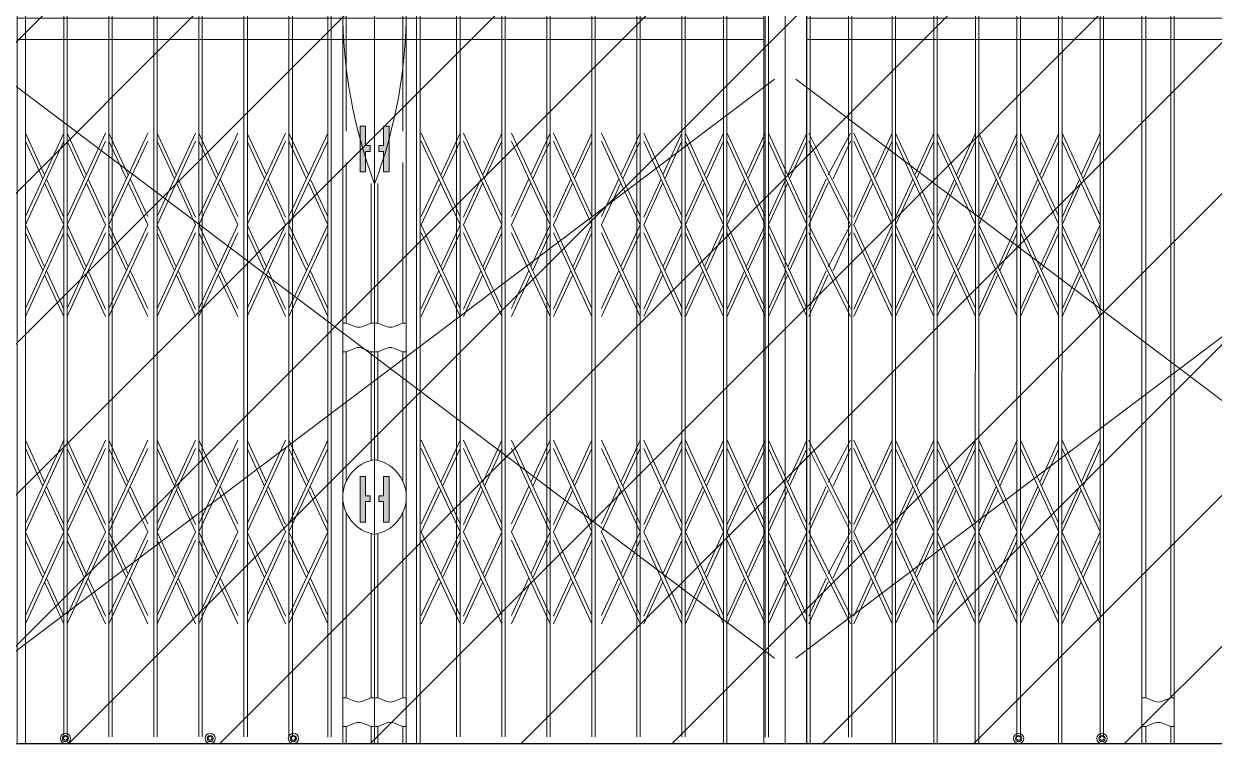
# Model space of a CAD drawing. Header units: millimetres. Extents: x 480521 to 6014615, y -961280 to 187869.
# Drawn here: x 773379 to 776170, y -78940 to -77251 of the extents above; entities that cross this region are included whole.
import ezdxf

# ---------------------------------------------------------------- set-up
doc = ezdxf.new("R2010")
doc.units = ezdxf.units.MM
doc.header["$LTSCALE"] = 600
doc.header["$MEASUREMENT"] = 0
doc.linetypes.add('HIDDEN', pattern=[0.375, 0.25, -0.125])
for name, color, linetype, lineweight in [('CUA', 75, 'Continuous', 15), ('dim', 144, 'Continuous', 13), ('LC Hatch @ 1 (1)', 252, 'Continuous', 9), ('LC Net dam 1', 30, 'Continuous', 30), ('LC Net khuat', 4, 'HIDDEN', 13), ('Net Thay 1', 2, 'Continuous', 20)]:
    doc.layers.add(name, color=color, linetype=linetype, lineweight=lineweight)
doc.layers.add('M¶nh', color=8, linetype='Continuous')

# ---------------------------------------------------------------- blocks, each defined once
blk = doc.blocks.new('A$C45A85794')
at = {"layer": 'Net Thay 1'}
for p, q in [((25, 1557.4), (1825, 200.3)), ((1825, 1557.4), (25, 200.3))]:
    blk.add_line(p, q, dxfattribs=at)
for points in [[(50, 0), (50, 1800), (0, 1800), (0, 0)], [(1850, 0), (1850, 1800), (1800, 1800), (1800, 0)], [(50, 1650), (1800, 1650), (1800, 1700), (50, 1700)]]:
    blk.add_lwpolyline(points, close=True, dxfattribs=at)

msp = doc.modelspace()

# ---------------------------------------------------------------- hatches: boundary and pattern name
at = {"layer": 'dim'}
for points in [[(774167.795, -77491.095), (774180.595, -77491.095), (774180.595, -77536.695), (774191.795, -77536.695), (774191.795, -77550.295), (774180.595, -77550.295), (774180.595, -77598.295), (774167.795, -77598.295)], [(774235.797, -77491.095), (774222.997, -77491.095), (774222.997, -77536.695), (774211.797, -77536.695), (774211.797, -77550.295), (774222.997, -77550.295), (774222.997, -77598.295), (774235.797, -77598.295)], [(774167.795, -78311.895), (774180.595, -78311.895), (774180.595, -78357.495), (774191.795, -78357.495), (774191.795, -78371.095), (774180.595, -78371.095), (774180.595, -78419.095), (774167.795, -78419.095)], [(774235.797, -78311.895), (774222.997, -78311.895), (774222.997, -78357.495), (774211.797, -78357.495), (774211.797, -78371.095), (774222.997, -78371.095), (774222.997, -78419.095), (774235.797, -78419.095)]]:
    msp.add_hatch(color=256, dxfattribs=at).paths.add_polyline_path(points)
at = {"layer": 'LC Hatch @ 1 (1)', "ltscale": 2}
h = msp.add_hatch(dxfattribs=at)
h.set_pattern_fill('ANSI31', color=256, scale=2000)
h.set_pattern_definition([(45, (150581.53, -148884.38), (-176.7767, 176.7767), [])])
h.paths.add_polyline_path([(771135.734, -78938.294), (777216.875, -78938.294), (777216.875, -63885.894), (771135.734, -63885.894)])

# ---------------------------------------------------------------- linework, layer by layer
at = {"layer": 'CUA'}
for p, q in [((773473.119, -77507.338), (773383.402, -77703.316)), ((773383.519, -77507.316), (773428.112, -77605.65)), ((773383.519, -77526.516), (773423.925, -77614.797)), ((773473.119, -77526.557), (773383.519, -77722.279)), ((773570.719, -77507.338), (773481.002, -77703.316)), ((773481.119, -77507.316), (773525.712, -77605.65)), ((773481.119, -77526.516), (773521.525, -77614.797)), ((773570.719, -77526.557), (773481.119, -77722.279)), ((773669.919, -77507.316), (773578.719, -77703.316)), ((773578.719, -77507.316), (773624.319, -77605.316)), ((773669.919, -77526.279), (773578.719, -77722.279)), ((773578.719, -77526.279), (773619.907, -77614.797)), ((773781.919, -77507.333), (773692.202, -77703.31)), ((773692.319, -77507.31), (773736.912, -77605.645)), ((773692.319, -77526.51), (773732.725, -77614.791)), ((773781.919, -77526.552), (773692.319, -77722.273)), ((773881.119, -77507.31), (773789.919, -77703.31)), ((773789.919, -77507.31), (773835.519, -77605.31)), ((773881.119, -77526.273), (773789.919, -77722.273)), ((773789.919, -77526.273), (773831.107, -77614.791)), ((773993.119, -77507.327), (773903.402, -77703.304)), ((773903.519, -77507.304), (773948.112, -77605.639)), ((773903.519, -77526.504), (773943.925, -77614.786)), ((773993.119, -77526.546), (773903.519, -77722.267)), ((774092.319, -77507.304), (774001.119, -77703.304)), ((774001.119, -77507.304), (774046.719, -77605.304)), ((774092.319, -77526.267), (774001.119, -77722.267)), ((774001.119, -77526.267), (774042.307, -77614.786)), ((774311.273, -77507.304), (774402.473, -77703.304)), ((774311.273, -77526.267), (774402.473, -77722.267)), ((774402.473, -77507.304), (774356.873, -77605.304)), ((774402.473, -77526.267), (774361.285, -77614.786)), ((774410.473, -77507.327), (774500.19, -77703.304)), ((774410.473, -77526.546), (774500.073, -77722.267)), ((774500.073, -77507.304), (774455.479, -77605.639)), ((774500.073, -77526.504), (774459.667, -77614.786)), ((774522.473, -77507.31), (774613.673, -77703.31)), ((774522.473, -77526.273), (774613.673, -77722.273)), ((774613.673, -77507.31), (774568.073, -77605.31)), ((774613.673, -77526.273), (774572.485, -77614.791)), ((774621.673, -77507.333), (774711.39, -77703.31)), ((774621.673, -77526.552), (774711.273, -77722.273)), ((774711.273, -77507.31), (774666.68, -77605.645)), ((774711.273, -77526.51), (774670.867, -77614.791)), ((774733.673, -77507.316), (774824.873, -77703.316)), ((774733.673, -77526.279), (774824.873, -77722.279)), ((774824.873, -77507.316), (774779.273, -77605.316)), ((774824.873, -77526.279), (774783.685, -77614.797)), ((774832.873, -77507.338), (774922.59, -77703.316)), ((774832.873, -77526.557), (774922.473, -77722.279)), ((774922.473, -77507.316), (774877.88, -77605.65)), ((774922.473, -77526.516), (774882.067, -77614.797)), ((774930.473, -77507.338), (775020.19, -77703.316)), ((774930.473, -77526.557), (775020.073, -77722.279)), ((775020.073, -77507.316), (774975.48, -77605.65)), ((775020.073, -77526.516), (774979.667, -77614.797)), ((775028.073, -77507.338), (775117.79, -77703.316)), ((775028.073, -77526.557), (775117.673, -77722.279)), ((775117.673, -77507.316), (775073.08, -77605.65)), ((775117.673, -77526.516), (775077.267, -77614.797)), ((775125.673, -77507.338), (775215.39, -77703.316)), ((775125.673, -77526.557), (775215.273, -77722.279)), ((775215.273, -77507.316), (775170.68, -77605.65)), ((775215.273, -77526.516), (775174.867, -77614.797)), ((775220.074, -77507.334), (775317.811, -77703.311)), ((775220.074, -77526.553), (775317.694, -77722.274)), ((775317.694, -77507.311), (775265.081, -77605.646)), ((775317.694, -77526.511), (775277.288, -77614.793)), ((775325.674, -77507.338), (775415.391, -77703.315)), ((775325.674, -77526.557), (775415.274, -77722.278)), ((775415.274, -77507.315), (775370.681, -77605.65)), ((775415.274, -77526.515), (775374.868, -77614.796)), ((775423.273, -77507.341), (775512.991, -77703.319)), ((775423.273, -77526.56), (775512.873, -77722.282)), ((775512.873, -77507.319), (775468.28, -77605.653)), ((775512.873, -77526.519), (775472.467, -77614.8)), ((775520.873, -77507.345), (775610.59, -77703.322)), ((775520.873, -77526.564), (775610.473, -77722.285)), ((775610.473, -77507.322), (775565.88, -77605.657)), ((775610.473, -77526.522), (775570.067, -77614.804)), ((775618.473, -77507.345), (775708.19, -77703.322)), ((775618.473, -77526.564), (775708.073, -77722.285)), ((775708.073, -77507.322), (775663.48, -77605.657)), ((775708.073, -77526.522), (775667.667, -77614.804)), ((775716.073, -77507.352), (775805.79, -77703.329)), ((775716.073, -77526.571), (775805.673, -77722.292)), ((775805.673, -77507.329), (775761.08, -77605.664)), ((775805.673, -77526.529), (775765.267, -77614.81)), ((775813.673, -77507.352), (775903.39, -77703.329)), ((775813.673, -77526.571), (775903.273, -77722.292)), ((775903.273, -77507.329), (775858.68, -77605.664)), ((775903.273, -77526.529), (775862.867, -77614.81)), ((773428.324, -77624.408), (773473.119, -77722.279)), ((773432.491, -77615.305), (773473.119, -77704.896)), ((773525.924, -77624.408), (773570.719, -77722.279)), ((773530.091, -77615.305), (773570.719, -77704.896)), ((773624.319, -77624.279), (773669.919, -77722.279)), ((773628.731, -77614.797), (773669.919, -77703.316)), ((773737.124, -77624.402), (773781.919, -77722.273)), ((773741.291, -77615.3), (773781.919, -77704.89)), ((773835.519, -77624.273), (773881.119, -77722.273)), ((773839.931, -77614.791), (773881.119, -77703.31)), ((773948.324, -77624.396), (773993.119, -77722.267)), ((773952.491, -77615.294), (773993.119, -77704.885)), ((774046.719, -77624.267), (774092.319, -77722.267)), ((774051.131, -77614.786), (774092.319, -77703.304)), ((774352.461, -77614.786), (774311.273, -77703.304)), ((774356.873, -77624.267), (774311.273, -77722.267)), ((774451.101, -77615.294), (774410.473, -77704.885)), ((774455.268, -77624.396), (774410.473, -77722.267)), ((774563.661, -77614.791), (774522.473, -77703.31)), ((774568.073, -77624.273), (774522.473, -77722.273)), ((774662.301, -77615.3), (774621.673, -77704.89)), ((774666.468, -77624.402), (774621.673, -77722.273)), ((774774.861, -77614.797), (774733.673, -77703.316)), ((774779.273, -77624.279), (774733.673, -77722.279)), ((774873.501, -77615.305), (774832.873, -77704.896)), ((774877.668, -77624.408), (774832.873, -77722.279)), ((774971.101, -77615.305), (774930.473, -77704.896)), ((774975.268, -77624.408), (774930.473, -77722.279)), ((775068.701, -77615.305), (775028.073, -77704.896)), ((775072.868, -77624.408), (775028.073, -77722.279)), ((775166.301, -77615.305), (775125.673, -77704.896)), ((775170.468, -77624.408), (775125.673, -77722.279)), ((775260.703, -77615.301), (775220.074, -77704.892)), ((775264.87, -77624.403), (775220.074, -77722.274)), ((775366.302, -77615.305), (775325.674, -77704.896)), ((775370.469, -77624.407), (775325.674, -77722.278)), ((775463.902, -77615.308), (775423.273, -77704.899)), ((775468.069, -77624.411), (775423.273, -77722.282)), ((775561.501, -77615.312), (775520.873, -77704.903)), ((775565.668, -77624.414), (775520.873, -77722.285)), ((775659.101, -77615.312), (775618.473, -77704.903)), ((775663.268, -77624.414), (775618.473, -77722.285)), ((775756.701, -77615.319), (775716.073, -77704.909)), ((775760.868, -77624.421), (775716.073, -77722.292)), ((775854.301, -77615.319), (775813.673, -77704.909)), ((775858.468, -77624.421), (775813.673, -77722.292)), ((773473.119, -77722.301), (773383.402, -77918.279)), ((773383.519, -77722.279), (773428.112, -77820.613)), ((773383.519, -77741.479), (773423.925, -77829.76)), ((773473.119, -77741.521), (773383.519, -77937.242)), ((773570.719, -77722.301), (773481.002, -77918.279)), ((773481.119, -77722.279), (773525.712, -77820.613)), ((773481.119, -77741.479), (773521.525, -77829.76)), ((773570.719, -77741.521), (773481.119, -77937.242)), ((773669.919, -77722.279), (773578.719, -77918.279)), ((773578.719, -77722.279), (773624.319, -77820.279)), ((773669.919, -77741.242), (773578.719, -77937.242)), ((773578.719, -77741.242), (773619.907, -77829.76)), ((773781.919, -77722.296), (773692.202, -77918.273)), ((773692.319, -77722.273), (773736.912, -77820.608)), ((773692.319, -77741.473), (773732.725, -77829.754)), ((773781.919, -77741.515), (773692.319, -77937.236)), ((773881.119, -77722.273), (773789.919, -77918.273)), ((773789.919, -77722.273), (773835.519, -77820.273)), ((773881.119, -77741.236), (773789.919, -77937.236)), ((773789.919, -77741.236), (773831.107, -77829.755)), ((773993.119, -77722.29), (773903.402, -77918.267)), ((773903.519, -77722.267), (773948.112, -77820.602)), ((773903.519, -77741.467), (773943.925, -77829.749)), ((773993.119, -77741.509), (773903.519, -77937.23)), ((774092.319, -77722.267), (774001.119, -77918.267)), ((774001.119, -77722.267), (774046.719, -77820.267)), ((774092.319, -77741.23), (774001.119, -77937.23)), ((774001.119, -77741.23), (774042.307, -77829.749)), ((774311.273, -77722.267), (774402.473, -77918.267)), ((774311.273, -77741.23), (774402.473, -77937.23)), ((774402.473, -77722.267), (774356.873, -77820.267)), ((774402.473, -77741.23), (774361.285, -77829.749)), ((774410.473, -77722.29), (774500.19, -77918.267)), ((774410.473, -77741.509), (774500.073, -77937.23)), ((774500.073, -77722.267), (774455.479, -77820.602)), ((774500.073, -77741.467), (774459.667, -77829.749)), ((774522.473, -77722.273), (774613.673, -77918.273)), ((774522.473, -77741.236), (774613.673, -77937.236)), ((774613.673, -77722.273), (774568.073, -77820.273)), ((774613.673, -77741.236), (774572.485, -77829.755)), ((774621.673, -77722.296), (774711.39, -77918.273)), ((774621.673, -77741.515), (774711.273, -77937.236)), ((774711.273, -77722.273), (774666.68, -77820.608)), ((774711.273, -77741.473), (774670.867, -77829.754)), ((774733.673, -77722.279), (774824.873, -77918.279)), ((774733.673, -77741.242), (774824.873, -77937.242)), ((774824.873, -77722.279), (774779.273, -77820.279)), ((774824.873, -77741.242), (774783.685, -77829.76)), ((774832.873, -77722.301), (774922.59, -77918.279)), ((774832.873, -77741.521), (774922.473, -77937.242)), ((774922.473, -77722.279), (774877.88, -77820.613)), ((774922.473, -77741.479), (774882.067, -77829.76)), ((774930.473, -77722.301), (775020.19, -77918.279)), ((774930.473, -77741.521), (775020.073, -77937.242)), ((775020.073, -77722.279), (774975.48, -77820.613)), ((775020.073, -77741.479), (774979.667, -77829.76)), ((775028.073, -77722.301), (775117.79, -77918.279)), ((775028.073, -77741.521), (775117.673, -77937.242)), ((775117.673, -77722.279), (775073.08, -77820.613)), ((775117.673, -77741.479), (775077.267, -77829.76)), ((775125.673, -77722.301), (775215.39, -77918.279)), ((775125.673, -77741.521), (775215.273, -77937.242)), ((775215.273, -77722.279), (775170.68, -77820.613)), ((775215.273, -77741.479), (775174.867, -77829.76)), ((775220.074, -77722.297), (775317.811, -77918.274)), ((775220.074, -77741.516), (775317.694, -77937.238)), ((775317.694, -77722.274), (775265.081, -77820.609)), ((775317.694, -77741.474), (775277.288, -77829.756)), ((775325.674, -77722.301), (775415.391, -77918.278)), ((775325.674, -77741.52), (775415.274, -77937.241)), ((775415.274, -77722.278), (775370.681, -77820.613)), ((775415.274, -77741.478), (775374.868, -77829.759)), ((775423.273, -77722.304), (775512.991, -77918.282)), ((775423.273, -77741.524), (775512.873, -77937.245)), ((775512.873, -77722.282), (775468.28, -77820.616)), ((775512.873, -77741.482), (775472.467, -77829.763)), ((775520.873, -77722.308), (775610.59, -77918.285)), ((775520.873, -77741.527), (775610.473, -77937.248)), ((775610.473, -77722.285), (775565.88, -77820.62)), ((775610.473, -77741.485), (775570.067, -77829.767)), ((775618.473, -77722.308), (775708.19, -77918.285)), ((775618.473, -77741.527), (775708.073, -77937.248)), ((775708.073, -77722.285), (775663.48, -77820.62)), ((775708.073, -77741.485), (775667.667, -77829.767)), ((775716.073, -77722.315), (775805.79, -77918.292)), ((775716.073, -77741.534), (775805.673, -77937.255)), ((775805.673, -77722.292), (775761.08, -77820.627)), ((775805.673, -77741.492), (775765.267, -77829.773)), ((775813.673, -77722.315), (775903.39, -77918.292)), ((775813.673, -77741.534), (775903.273, -77937.255)), ((775903.273, -77722.292), (775858.68, -77820.627)), ((775903.273, -77741.492), (775862.867, -77829.773)), ((773432.491, -77830.268), (773473.119, -77919.859)), ((773530.091, -77830.268), (773570.719, -77919.859)), ((773628.731, -77829.76), (773669.919, -77918.279)), ((773741.291, -77830.263), (773781.919, -77919.854)), ((773839.931, -77829.755), (773881.119, -77918.273)), ((773952.491, -77830.257), (773993.119, -77919.848)), ((774051.131, -77829.749), (774092.319, -77918.267)), ((774352.461, -77829.749), (774311.273, -77918.267)), ((774451.101, -77830.257), (774410.473, -77919.848)), ((774563.661, -77829.755), (774522.473, -77918.273)), ((774662.301, -77830.263), (774621.673, -77919.854)), ((774774.861, -77829.76), (774733.673, -77918.279)), ((774873.501, -77830.268), (774832.873, -77919.859)), ((774971.101, -77830.268), (774930.473, -77919.859)), ((775068.701, -77830.268), (775028.073, -77919.859)), ((775166.301, -77830.268), (775125.673, -77919.859)), ((775260.703, -77830.264), (775220.074, -77919.855)), ((775366.302, -77830.268), (775325.674, -77919.859)), ((775463.902, -77830.271), (775423.273, -77919.862)), ((775561.501, -77830.275), (775520.873, -77919.866)), ((775659.101, -77830.275), (775618.473, -77919.866)), ((775756.701, -77830.282), (775716.073, -77919.873)), ((775854.301, -77830.282), (775813.673, -77919.873)), ((773428.324, -77839.371), (773473.119, -77937.242)), ((773525.924, -77839.371), (773570.719, -77937.242)), ((773624.319, -77839.242), (773669.919, -77937.242)), ((773737.124, -77839.365), (773781.919, -77937.236)), ((773835.519, -77839.236), (773881.119, -77937.236)), ((773948.324, -77839.359), (773993.119, -77937.23)), ((774046.719, -77839.23), (774092.319, -77937.23)), ((774356.873, -77839.23), (774311.273, -77937.23)), ((774455.268, -77839.359), (774410.473, -77937.23)), ((774568.073, -77839.236), (774522.473, -77937.236)), ((774666.468, -77839.365), (774621.673, -77937.236)), ((774779.273, -77839.242), (774733.673, -77937.242)), ((774877.668, -77839.371), (774832.873, -77937.242)), ((774975.268, -77839.371), (774930.473, -77937.242)), ((775072.868, -77839.371), (775028.073, -77937.242)), ((775170.468, -77839.371), (775125.673, -77937.242)), ((775264.87, -77839.366), (775220.074, -77937.237)), ((775370.469, -77839.37), (775325.674, -77937.241)), ((775468.069, -77839.374), (775423.273, -77937.245)), ((775565.668, -77839.377), (775520.873, -77937.248)), ((775663.268, -77839.377), (775618.473, -77937.248)), ((775760.868, -77839.384), (775716.073, -77937.255)), ((775858.468, -77839.384), (775813.673, -77937.255)), ((773473.119, -78227.338), (773383.402, -78423.316)), ((773383.519, -78227.316), (773428.112, -78325.65)), ((773383.519, -78246.516), (773423.925, -78334.797)), ((773473.119, -78246.557), (773383.519, -78442.279)), ((773570.719, -78227.338), (773481.002, -78423.316)), ((773481.119, -78227.316), (773525.712, -78325.65)), ((773481.119, -78246.516), (773521.525, -78334.797)), ((773570.719, -78246.557), (773481.119, -78442.279)), ((773669.919, -78227.316), (773578.719, -78423.316)), ((773578.719, -78227.316), (773624.319, -78325.316)), ((773669.919, -78246.279), (773578.719, -78442.279)), ((773578.719, -78246.279), (773619.907, -78334.797)), ((773781.919, -78227.333), (773692.202, -78423.31)), ((773692.319, -78227.31), (773736.912, -78325.645)), ((773692.319, -78246.51), (773732.725, -78334.791)), ((773781.919, -78246.552), (773692.319, -78442.273)), ((773881.119, -78227.31), (773789.919, -78423.31)), ((773789.919, -78227.31), (773835.519, -78325.31)), ((773881.119, -78246.273), (773789.919, -78442.273)), ((773789.919, -78246.273), (773831.107, -78334.791)), ((773993.119, -78227.327), (773903.402, -78423.304)), ((773903.519, -78227.304), (773948.112, -78325.639)), ((773903.519, -78246.504), (773943.925, -78334.786)), ((773993.119, -78246.546), (773903.519, -78442.267)), ((774092.319, -78227.304), (774001.119, -78423.304)), ((774001.119, -78227.304), (774046.719, -78325.304)), ((774092.319, -78246.267), (774001.119, -78442.267)), ((774001.119, -78246.267), (774042.307, -78334.786)), ((774311.273, -78227.304), (774402.473, -78423.304)), ((774311.273, -78246.267), (774402.473, -78442.267)), ((774402.473, -78227.304), (774356.873, -78325.304)), ((774402.473, -78246.267), (774361.285, -78334.786)), ((774410.473, -78227.327), (774500.19, -78423.304)), ((774410.473, -78246.546), (774500.073, -78442.267)), ((774500.073, -78227.304), (774455.479, -78325.639)), ((774500.073, -78246.504), (774459.667, -78334.786)), ((774522.473, -78227.31), (774613.673, -78423.31)), ((774522.473, -78246.273), (774613.673, -78442.273)), ((774613.673, -78227.31), (774568.073, -78325.31)), ((774613.673, -78246.273), (774572.485, -78334.791)), ((774621.673, -78227.333), (774711.39, -78423.31)), ((774621.673, -78246.552), (774711.273, -78442.273)), ((774711.273, -78227.31), (774666.68, -78325.645)), ((774711.273, -78246.51), (774670.867, -78334.791)), ((774733.673, -78227.316), (774824.873, -78423.316)), ((774733.673, -78246.279), (774824.873, -78442.279)), ((774824.873, -78227.316), (774779.273, -78325.316)), ((774824.873, -78246.279), (774783.685, -78334.797)), ((774832.873, -78227.338), (774922.59, -78423.316)), ((774832.873, -78246.557), (774922.473, -78442.279)), ((774922.473, -78227.316), (774877.88, -78325.65)), ((774922.473, -78246.516), (774882.067, -78334.797)), ((774930.473, -78227.338), (775020.19, -78423.316)), ((774930.473, -78246.557), (775020.073, -78442.279)), ((775020.073, -78227.316), (774975.48, -78325.65)), ((775020.073, -78246.516), (774979.667, -78334.797)), ((775028.073, -78227.338), (775117.79, -78423.316)), ((775028.073, -78246.557), (775117.673, -78442.279)), ((775117.673, -78227.316), (775073.08, -78325.65)), ((775117.673, -78246.516), (775077.267, -78334.797)), ((775125.673, -78227.338), (775215.39, -78423.316)), ((775125.673, -78246.557), (775215.273, -78442.279)), ((775215.273, -78227.316), (775170.68, -78325.65)), ((775215.273, -78246.516), (775174.867, -78334.797)), ((775220.074, -78227.334), (775317.811, -78423.311)), ((775220.074, -78246.553), (775317.694, -78442.274)), ((775317.694, -78227.311), (775265.081, -78325.646)), ((775317.694, -78246.511), (775277.288, -78334.793)), ((775325.674, -78227.338), (775415.391, -78423.315)), ((775325.674, -78246.557), (775415.274, -78442.278)), ((775415.274, -78227.315), (775370.681, -78325.65)), ((775415.274, -78246.515), (775374.868, -78334.796)), ((775423.273, -78227.341), (775512.991, -78423.319)), ((775423.273, -78246.56), (775512.873, -78442.282)), ((775512.873, -78227.319), (775468.28, -78325.653)), ((775512.873, -78246.519), (775472.467, -78334.8)), ((775520.873, -78227.345), (775610.59, -78423.322)), ((775520.873, -78246.564), (775610.473, -78442.285)), ((775610.473, -78227.322), (775565.88, -78325.657)), ((775610.473, -78246.522), (775570.067, -78334.804)), ((775618.473, -78227.345), (775708.19, -78423.322)), ((775618.473, -78246.564), (775708.073, -78442.285)), ((775708.073, -78227.322), (775663.48, -78325.657)), ((775708.073, -78246.522), (775667.667, -78334.804)), ((775716.073, -78227.352), (775805.79, -78423.329)), ((775716.073, -78246.571), (775805.673, -78442.292)), ((775805.673, -78227.329), (775761.08, -78325.664)), ((775805.673, -78246.529), (775765.267, -78334.81)), ((775813.673, -78227.352), (775903.39, -78423.329)), ((775813.673, -78246.571), (775903.273, -78442.292)), ((775903.273, -78227.329), (775858.68, -78325.664)), ((775903.273, -78246.529), (775862.867, -78334.81)), ((773432.491, -78335.305), (773473.119, -78424.896)), ((773530.091, -78335.305), (773570.719, -78424.896)), ((773628.731, -78334.797), (773669.919, -78423.316)), ((773741.291, -78335.3), (773781.919, -78424.89)), ((773839.931, -78334.791), (773881.119, -78423.31)), ((773952.491, -78335.294), (773993.119, -78424.885)), ((774051.131, -78334.786), (774092.319, -78423.304)), ((774352.461, -78334.786), (774311.273, -78423.304)), ((774451.101, -78335.294), (774410.473, -78424.885)), ((774563.661, -78334.791), (774522.473, -78423.31)), ((774662.301, -78335.3), (774621.673, -78424.89)), ((774774.861, -78334.797), (774733.673, -78423.316)), ((774873.501, -78335.305), (774832.873, -78424.896)), ((774971.101, -78335.305), (774930.473, -78424.896)), ((775068.701, -78335.305), (775028.073, -78424.896)), ((775166.301, -78335.305), (775125.673, -78424.896)), ((775260.703, -78335.301), (775220.074, -78424.892)), ((775366.302, -78335.305), (775325.674, -78424.896)), ((775463.902, -78335.308), (775423.273, -78424.899)), ((775561.501, -78335.312), (775520.873, -78424.903)), ((775659.101, -78335.312), (775618.473, -78424.903)), ((775756.701, -78335.319), (775716.073, -78424.909)), ((775854.301, -78335.319), (775813.673, -78424.909)), ((773428.324, -78344.408), (773473.119, -78442.279)), ((773525.924, -78344.408), (773570.719, -78442.279)), ((773624.319, -78344.279), (773669.919, -78442.279)), ((773737.124, -78344.402), (773781.919, -78442.273)), ((773835.519, -78344.273), (773881.119, -78442.273)), ((773948.324, -78344.396), (773993.119, -78442.267)), ((774046.719, -78344.267), (774092.319, -78442.267)), ((774356.873, -78344.267), (774311.273, -78442.267)), ((774455.268, -78344.396), (774410.473, -78442.267)), ((774568.073, -78344.273), (774522.473, -78442.273)), ((774666.468, -78344.402), (774621.673, -78442.273)), ((774779.273, -78344.279), (774733.673, -78442.279)), ((774877.668, -78344.408), (774832.873, -78442.279)), ((774975.268, -78344.408), (774930.473, -78442.279)), ((775072.868, -78344.408), (775028.073, -78442.279)), ((775170.468, -78344.408), (775125.673, -78442.279)), ((775264.87, -78344.403), (775220.074, -78442.274)), ((775370.469, -78344.407), (775325.674, -78442.278)), ((775468.069, -78344.411), (775423.273, -78442.282)), ((775565.668, -78344.414), (775520.873, -78442.285)), ((775663.268, -78344.414), (775618.473, -78442.285)), ((775760.868, -78344.421), (775716.073, -78442.292)), ((775858.468, -78344.421), (775813.673, -78442.292)), ((773473.119, -78442.301), (773383.402, -78638.279)), ((773383.519, -78442.279), (773428.112, -78540.613)), ((773570.719, -78442.301), (773481.002, -78638.279)), ((773481.119, -78442.279), (773525.712, -78540.613)), ((773669.919, -78442.279), (773578.719, -78638.279)), ((773578.719, -78442.279), (773624.319, -78540.279)), ((773781.919, -78442.296), (773692.202, -78638.273)), ((773692.319, -78442.273), (773736.912, -78540.608)), ((773881.119, -78442.273), (773789.919, -78638.273)), ((773789.919, -78442.273), (773835.519, -78540.273)), ((773993.119, -78442.29), (773903.402, -78638.267)), ((773903.519, -78442.267), (773948.112, -78540.602)), ((774092.319, -78442.267), (774001.119, -78638.267)), ((774001.119, -78442.267), (774046.719, -78540.267)), ((774311.273, -78442.267), (774402.473, -78638.267)), ((774402.473, -78442.267), (774356.873, -78540.267)), ((774410.473, -78442.29), (774500.19, -78638.267)), ((774500.073, -78442.267), (774455.479, -78540.602)), ((774522.473, -78442.273), (774613.673, -78638.273)), ((774613.673, -78442.273), (774568.073, -78540.273)), ((774621.673, -78442.296), (774711.39, -78638.273)), ((774711.273, -78442.273), (774666.68, -78540.608)), ((774733.673, -78442.279), (774824.873, -78638.279)), ((774824.873, -78442.279), (774779.273, -78540.279)), ((774832.873, -78442.301), (774922.59, -78638.279)), ((774922.473, -78442.279), (774877.88, -78540.613)), ((774930.473, -78442.301), (775020.19, -78638.279)), ((775020.073, -78442.279), (774975.48, -78540.613)), ((775028.073, -78442.301), (775117.79, -78638.279)), ((775117.673, -78442.279), (775073.08, -78540.613)), ((775125.673, -78442.301), (775215.39, -78638.279)), ((775215.273, -78442.279), (775170.68, -78540.613)), ((775220.074, -78442.297), (775317.811, -78638.274)), ((775317.694, -78442.274), (775265.081, -78540.609)), ((775325.674, -78442.301), (775415.391, -78638.278)), ((775415.274, -78442.278), (775370.681, -78540.613)), ((775423.273, -78442.304), (775512.991, -78638.282)), ((775512.873, -78442.282), (775468.28, -78540.616)), ((775520.873, -78442.308), (775610.59, -78638.285)), ((775610.473, -78442.285), (775565.88, -78540.62)), ((775618.473, -78442.308), (775708.19, -78638.285)), ((775708.073, -78442.285), (775663.48, -78540.62)), ((775716.073, -78442.315), (775805.79, -78638.292)), ((775805.673, -78442.292), (775761.08, -78540.627)), ((775813.673, -78442.315), (775903.39, -78638.292)), ((775903.273, -78442.292), (775858.68, -78540.627)), ((773383.519, -78461.479), (773423.925, -78549.76)), ((773473.119, -78461.521), (773383.519, -78657.242)), ((773481.119, -78461.479), (773521.525, -78549.76)), ((773570.719, -78461.521), (773481.119, -78657.242)), ((773669.919, -78461.242), (773578.719, -78657.242)), ((773578.719, -78461.242), (773619.907, -78549.76)), ((773692.319, -78461.473), (773732.725, -78549.754)), ((773781.919, -78461.515), (773692.319, -78657.236)), ((773881.119, -78461.236), (773789.919, -78657.236)), ((773789.919, -78461.236), (773831.107, -78549.755)), ((773903.519, -78461.467), (773943.925, -78549.749)), ((773993.119, -78461.509), (773903.519, -78657.23)), ((774092.319, -78461.23), (774001.119, -78657.23)), ((774001.119, -78461.23), (774042.307, -78549.749)), ((774311.273, -78461.23), (774402.473, -78657.23)), ((774402.473, -78461.23), (774361.285, -78549.749)), ((774410.473, -78461.509), (774500.073, -78657.23)), ((774500.073, -78461.467), (774459.667, -78549.749)), ((774522.473, -78461.236), (774613.673, -78657.236)), ((774613.673, -78461.236), (774572.485, -78549.755)), ((774621.673, -78461.515), (774711.273, -78657.236)), ((774711.273, -78461.473), (774670.867, -78549.754)), ((774733.673, -78461.242), (774824.873, -78657.242)), ((774824.873, -78461.242), (774783.685, -78549.76)), ((774832.873, -78461.521), (774922.473, -78657.242)), ((774922.473, -78461.479), (774882.067, -78549.76)), ((774930.473, -78461.521), (775020.073, -78657.242)), ((775020.073, -78461.479), (774979.667, -78549.76)), ((775028.073, -78461.521), (775117.673, -78657.242)), ((775117.673, -78461.479), (775077.267, -78549.76)), ((775125.673, -78461.521), (775215.273, -78657.242)), ((775215.273, -78461.479), (775174.867, -78549.76)), ((775220.074, -78461.516), (775317.694, -78657.238)), ((775317.694, -78461.474), (775277.288, -78549.756)), ((775325.674, -78461.52), (775415.274, -78657.241)), ((775415.274, -78461.478), (775374.868, -78549.759)), ((775423.273, -78461.524), (775512.873, -78657.245)), ((775512.873, -78461.482), (775472.467, -78549.763)), ((775520.873, -78461.527), (775610.473, -78657.248)), ((775610.473, -78461.485), (775570.067, -78549.767)), ((775618.473, -78461.527), (775708.073, -78657.248)), ((775708.073, -78461.485), (775667.667, -78549.767)), ((775716.073, -78461.534), (775805.673, -78657.255)), ((775805.673, -78461.492), (775765.267, -78549.773)), ((775813.673, -78461.534), (775903.273, -78657.255)), ((775903.273, -78461.492), (775862.867, -78549.773)), ((773432.491, -78550.268), (773473.119, -78639.859)), ((773530.091, -78550.268), (773570.719, -78639.859)), ((773624.319, -78559.242), (773669.919, -78657.242)), ((773628.731, -78549.76), (773669.919, -78638.279)), ((773741.291, -78550.263), (773781.919, -78639.854)), ((773835.519, -78559.236), (773881.119, -78657.236)), ((773839.931, -78549.755), (773881.119, -78638.273)), ((773952.491, -78550.257), (773993.119, -78639.848)), ((774046.719, -78559.23), (774092.319, -78657.23)), ((774051.131, -78549.749), (774092.319, -78638.267)), ((774352.461, -78549.749), (774311.273, -78638.267)), ((774356.873, -78559.23), (774311.273, -78657.23)), ((774451.101, -78550.257), (774410.473, -78639.848)), ((774563.661, -78549.755), (774522.473, -78638.273)), ((774568.073, -78559.236), (774522.473, -78657.236)), ((774662.301, -78550.263), (774621.673, -78639.854)), ((774774.861, -78549.76), (774733.673, -78638.279)), ((774779.273, -78559.242), (774733.673, -78657.242)), ((774873.501, -78550.268), (774832.873, -78639.859)), ((774971.101, -78550.268), (774930.473, -78639.859)), ((775068.701, -78550.268), (775028.073, -78639.859)), ((775166.301, -78550.268), (775125.673, -78639.859)), ((775260.703, -78550.264), (775220.074, -78639.855)), ((775366.302, -78550.268), (775325.674, -78639.859)), ((775463.902, -78550.271), (775423.273, -78639.862)), ((775561.501, -78550.275), (775520.873, -78639.866)), ((775659.101, -78550.275), (775618.473, -78639.866)), ((775756.701, -78550.282), (775716.073, -78639.873)), ((775854.301, -78550.282), (775813.673, -78639.873)), ((773428.324, -78559.371), (773473.119, -78657.242)), ((773525.924, -78559.371), (773570.719, -78657.242)), ((773737.124, -78559.365), (773781.919, -78657.236)), ((773948.324, -78559.359), (773993.119, -78657.23)), ((774455.268, -78559.359), (774410.473, -78657.23)), ((774666.468, -78559.365), (774621.673, -78657.236)), ((774877.668, -78559.371), (774832.873, -78657.242)), ((774975.268, -78559.371), (774930.473, -78657.242)), ((775072.868, -78559.371), (775028.073, -78657.242)), ((775170.468, -78559.371), (775125.673, -78657.242)), ((775264.87, -78559.366), (775220.074, -78657.237)), ((775370.469, -78559.37), (775325.674, -78657.241)), ((775468.069, -78559.374), (775423.273, -78657.245)), ((775565.668, -78559.377), (775520.873, -78657.248)), ((775663.268, -78559.377), (775618.473, -78657.248)), ((775760.868, -78559.384), (775716.073, -78657.255)), ((775858.468, -78559.384), (775813.673, -78657.255))]:
    msp.add_line(p, q, dxfattribs=at)
at = {"layer": 'dim'}
for p, q in [((773383.514, -75895.892), (773383.596, -78938.294)), ((773473.114, -75895.892), (773473.196, -78922.682)), ((773481.114, -75895.892), (773481.196, -78922.682)), ((773578.714, -75895.889), (773578.796, -78922.679)), ((773586.714, -75895.889), (773586.796, -78922.679)), ((773684.314, -75895.887), (773684.396, -78922.677)), ((773692.314, -75895.887), (773692.396, -78922.677)), ((773789.914, -75895.884), (773789.996, -78922.674)), ((773797.914, -75895.884), (773797.996, -78922.674)), ((773895.514, -75895.881), (773895.596, -78922.671)), ((773903.514, -75895.881), (773903.596, -78922.671)), ((774001.114, -75895.878), (774001.196, -78922.668)), ((774009.114, -75895.878), (774009.196, -78922.668)), ((774092.245, -75896.028), (774092.326, -78922.818)), ((774100.245, -75896.028), (774100.326, -78922.818)), ((774127.314, -75895.892), (774127.396, -78938.294)), ((774201.714, -75895.892), (774201.796, -78938.294)), ((774201.714, -75895.892), (774201.796, -78938.294)), ((774201.878, -75895.892), (774201.796, -78938.294)), ((774201.878, -75895.892), (774201.796, -78938.294)), ((774276.278, -75895.892), (774276.196, -78938.294)), ((774300.478, -75895.892), (774300.396, -78938.294)), ((774308.478, -75895.892), (774308.396, -78938.294)), ((774394.314, -75895.878), (774394.232, -78922.668)), ((774402.314, -75895.878), (774402.232, -78922.668)), ((774499.914, -75895.881), (774499.832, -78922.671)), ((774507.914, -75895.881), (774507.832, -78922.671)), ((774605.514, -75895.884), (774605.432, -78922.674)), ((774613.514, -75895.884), (774613.432, -78922.674)), ((774711.114, -75895.887), (774711.032, -78922.677)), ((774719.114, -75895.887), (774719.032, -78922.677)), ((774816.714, -75895.889), (774816.632, -78922.679)), ((774824.714, -75895.889), (774824.632, -78922.679)), ((774922.314, -75895.892), (774922.233, -78922.682)), ((774930.314, -75895.892), (774930.233, -78922.682)), ((775019.914, -75895.892), (775019.833, -78938.294)), ((775027.914, -75895.892), (775027.833, -78938.294)), ((775117.514, -75895.892), (775117.475, -78922.728)), ((775125.514, -75895.892), (775125.475, -78922.728)), ((775215.114, -75895.892), (775215.033, -78938.294)), ((775223.114, -75895.892), (775223.033, -78938.294)), ((775312.714, -75895.892), (775312.633, -78922.772)), ((775320.714, -75895.892), (775320.633, -78922.772)), ((775415.115, -75895.885), (775415.033, -78938.286)), ((775423.115, -75895.885), (775423.033, -78938.286)), ((775512.715, -75895.889), (775512.633, -78938.29)), ((775520.715, -75895.889), (775520.633, -78938.29)), ((775610.314, -75895.892), (775610.233, -78938.294)), ((775618.314, -75895.892), (775618.233, -78938.294)), ((775707.914, -75895.899), (775707.833, -78922.779)), ((775715.914, -75895.899), (775715.833, -78922.779)), ((775805.514, -75895.899), (775805.433, -78938.3)), ((775813.514, -75895.899), (775813.433, -78938.3)), ((775903.114, -75895.906), (775903.033, -78922.786)), ((775911.114, -75895.906), (775911.033, -78922.786)), ((776000.796, -75895.906), (776000.714, -78939.56)), ((776076.796, -75895.892), (776076.714, -78938.294)), ((774135.314, -76144.692), (774135.396, -77502.683)), ((774268.278, -76144.692), (774268.196, -77502.683)), ((776010.396, -76144.692), (776010.314, -78831.094)), ((776068.796, -76144.692), (776068.714, -78831.094)), ((774180.595, -77536.695), (774191.795, -77536.695)), ((774191.795, -77550.295), (774180.595, -77550.295)), ((774191.795, -77536.695), (774191.795, -77550.295)), ((774222.997, -77536.695), (774211.797, -77536.695)), ((774211.797, -77536.695), (774211.797, -77550.295)), ((774211.797, -77550.295), (774222.997, -77550.295)), ((774135.396, -77576.307), (774135.396, -77952.694)), ((774268.196, -77576.307), (774268.196, -77952.694)), ((774193.796, -77625.342), (774193.796, -77952.694)), ((774209.796, -77625.342), (774209.796, -77952.694)), ((774127.396, -77952.694), (774135.396, -77952.694)), ((774135.396, -77952.694), (774157.33, -77961.247)), ((774193.796, -77952.694), (774171.862, -77961.247)), ((774201.796, -77952.694), (774193.796, -77952.694)), ((774201.796, -77952.694), (774209.796, -77952.694)), ((774209.796, -77952.694), (774231.73, -77961.247)), ((774268.196, -77952.694), (774246.262, -77961.247)), ((774276.196, -77952.694), (774268.196, -77952.694)), ((774127.396, -78019.894), (774135.396, -78019.894)), ((774135.396, -78019.894), (774157.33, -78011.34)), ((774135.396, -78019.894), (774135.396, -78323.483)), ((774193.796, -78019.894), (774171.862, -78011.34)), ((774193.796, -78019.894), (774193.796, -78274.447)), ((774201.796, -78019.894), (774193.796, -78019.894)), ((774201.796, -78019.894), (774209.796, -78019.894)), ((774209.796, -78019.894), (774231.73, -78011.34)), ((774209.796, -78019.894), (774209.796, -78274.447)), ((774268.196, -78019.894), (774246.262, -78011.34)), ((774268.196, -78019.894), (774268.196, -78323.483)), ((774276.196, -78019.894), (774268.196, -78019.894)), ((774180.595, -78357.495), (774191.795, -78357.495)), ((774191.795, -78357.495), (774191.795, -78371.095)), ((774222.997, -78357.495), (774211.797, -78357.495)), ((774211.797, -78357.495), (774211.797, -78371.095)), ((774191.795, -78371.095), (774180.595, -78371.095)), ((774211.797, -78371.095), (774222.997, -78371.095)), ((774135.396, -78397.107), (774135.396, -78831.094)), ((774268.196, -78397.107), (774268.196, -78831.094)), ((774193.796, -78446.142), (774193.796, -78831.094)), ((774209.796, -78446.142), (774209.796, -78831.094)), ((774127.396, -78831.094), (774135.396, -78831.094)), ((774135.396, -78831.094), (774157.33, -78839.647)), ((774193.796, -78831.094), (774171.862, -78839.647)), ((774201.796, -78831.094), (774193.796, -78831.094)), ((774201.796, -78831.094), (774193.796, -78831.094)), ((774201.796, -78831.094), (774209.796, -78831.094)), ((774201.796, -78831.094), (774209.796, -78831.094)), ((774209.796, -78831.094), (774231.73, -78839.647)), ((774268.196, -78831.094), (774246.262, -78839.647)), ((774276.196, -78831.094), (774268.196, -78831.094)), ((776000.718, -78831.094), (776010.314, -78831.094)), ((776010.314, -78831.094), (776032.248, -78839.647)), ((776068.714, -78831.094), (776046.78, -78839.647)), ((776076.714, -78831.094), (776068.714, -78831.094)), ((774135.396, -78898.294), (774157.33, -78889.74)), ((774193.796, -78898.294), (774171.862, -78889.74)), ((774209.796, -78898.294), (774231.73, -78889.74)), ((774268.196, -78898.294), (774246.262, -78889.74)), ((776010.314, -78898.294), (776032.248, -78889.74)), ((776068.714, -78898.294), (776046.78, -78889.74)), ((774127.396, -78898.294), (774135.396, -78898.294)), ((774135.396, -78898.294), (774135.396, -78938.294)), ((774193.796, -78898.294), (774193.796, -78938.294)), ((774201.796, -78898.294), (774193.796, -78898.294)), ((774201.796, -78898.294), (774193.796, -78898.294)), ((774201.796, -78898.294), (774209.796, -78898.294)), ((774201.796, -78898.294), (774209.796, -78898.294)), ((774209.796, -78898.294), (774209.796, -78938.294)), ((774268.196, -78898.294), (774268.196, -78938.294)), ((774276.196, -78898.294), (774268.196, -78898.294)), ((776000.716, -78898.294), (776010.314, -78898.294)), ((776010.314, -78898.294), (776010.314, -78939.557)), ((776068.714, -78898.294), (776068.714, -78939.54)), ((776076.714, -78898.294), (776068.714, -78898.294))]:
    msp.add_line(p, q, dxfattribs=at)
for points in [[(774180.595, -77536.695), (774180.595, -77491.095), (774167.795, -77491.095), (774167.795, -77598.295), (774180.595, -77598.295), (774180.595, -77550.295)], [(774222.997, -77536.695), (774222.997, -77491.095), (774235.797, -77491.095), (774235.797, -77598.295), (774222.997, -77598.295), (774222.997, -77550.295)], [(774180.595, -78357.495), (774180.595, -78311.895), (774167.795, -78311.895), (774167.795, -78419.095), (774180.595, -78419.095), (774180.595, -78371.095)], [(774222.997, -78357.495), (774222.997, -78311.895), (774235.797, -78311.895), (774235.797, -78419.095), (774222.997, -78419.095), (774222.997, -78371.095)]]:
    msp.add_lwpolyline(points, dxfattribs=at)
for centre, radius in [((773477.196, -78926.294), 12), ((773477.196, -78926.294), 7.2), ((773477.196, -78925.494), 4.889), ((773816.396, -78926.294), 12), ((773816.396, -78926.294), 7.2), ((773816.396, -78925.494), 4.889), ((774011.639, -78926.294), 12), ((774011.639, -78926.294), 7.2), ((774011.639, -78925.494), 4.863), ((775711.914, -78926.3), 12), ((775711.914, -78926.3), 7.2), ((775711.914, -78925.5), 4.838), ((775907.114, -78926.307), 12), ((775907.114, -78926.307), 7.2), ((775907.114, -78925.507), 4.838)]:
    msp.add_circle(centre, radius, dxfattribs=at)
for centre, radius, start, end in [((775292.212, -77217.409), 1164.817, 159.411035, 200.588965), ((773111.379, -77217.409), 1164.817, 339.411035, 20.588965), ((774164.596, -77942.614), 20, 248.696468, 291.303532), ((774238.996, -77942.614), 20, 248.696468, 291.303532), ((774164.596, -78029.974), 20, 68.696468, 111.303532), ((774238.996, -78029.974), 20, 68.696468, 111.303532), ((774216.091, -78360.295), 88.695, 99.275027, 260.724973), ((774187.501, -78360.295), 88.695, 279.275027, 80.724973), ((774164.596, -78821.014), 20, 248.696468, 291.303532), ((774238.996, -78821.014), 20, 248.696468, 291.303532), ((776039.514, -78821.014), 20, 248.696468, 291.303532), ((774164.596, -78908.374), 20, 68.696468, 111.303532), ((774238.996, -78908.374), 20, 68.696468, 111.303532), ((776039.514, -78908.374), 20, 68.696468, 111.303532)]:
    msp.add_arc(centre, radius, start, end, dxfattribs=at)
at = {"layer": 'LC Net dam 1'}
msp.add_line((771151.77, -78938.294), (777216.875, -78938.294), dxfattribs=at)
at = {"layer": 'LC Net khuat', "lineweight": 13, "flags": 128}
msp.add_lwpolyline([(771135.734, -63885.894), (777216.875, -63885.894), (777216.875, -78938.294), (771135.734, -78938.294)], close=True, dxfattribs=at)

# ---------------------------------------------------------------- block references
at = {"layer": 'M¶nh'}
for p in [(773314.222, -78938.294), (775164.222, -78938.294)]:
    msp.add_blockref('A$C45A85794', p, dxfattribs=at)

doc.saveas('drawing.dxf')
